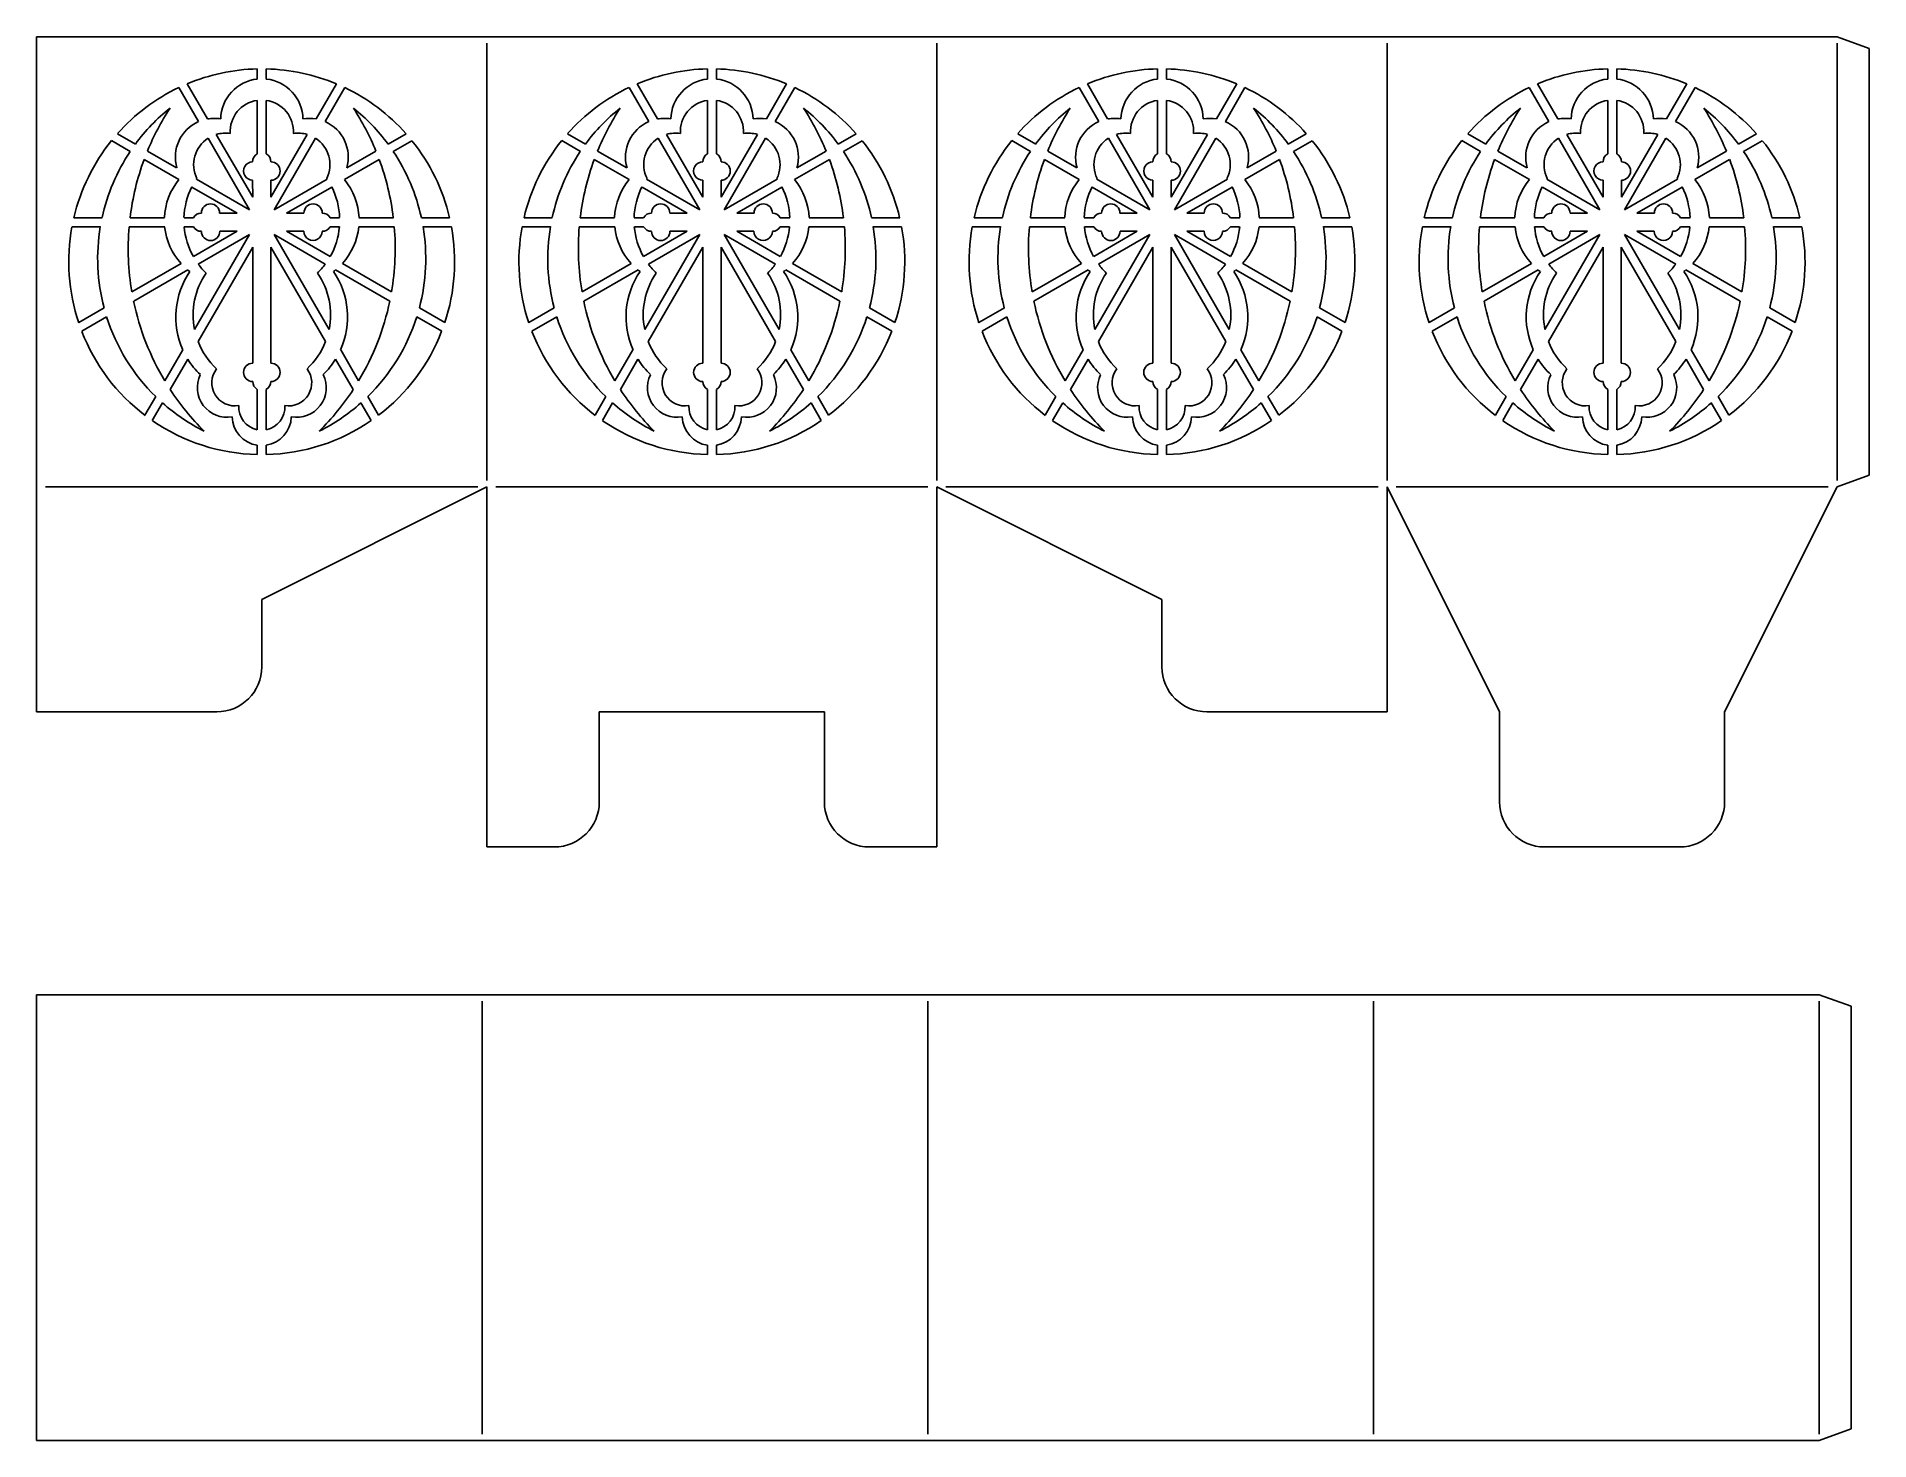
# Model space of a CAD drawing. Extents: x -469 to -184, y 670 to 889.
import ezdxf

# ---------------------------------------------------------------- set-up
doc = ezdxf.new("R2010")
doc.units = 0
doc.layers.get('0').update_dxf_attribs({"linetype": 'CONTINUOUS'})

msp = doc.modelspace()

# ---------------------------------------------------------------- linework, layer by layer
for p, q in [((-469.28, 888.71), (-469.28, 783.71)), ((-469.28, 888.71), (-189.28, 888.71)), ((-399.28, 887.71), (-399.28, 819.71)), ((-329.28, 887.71), (-329.28, 819.71)), ((-259.28, 887.71), (-259.28, 819.71)), ((-189.28, 888.71), (-184.28, 886.89)), ((-189.28, 887.71), (-189.28, 819.71)), ((-184.28, 886.89), (-184.28, 820.54)), ((-434.96, 883.7), (-434.96, 882.12)), ((-433.57, 883.7), (-433.57, 882.12)), ((-364.96, 883.7), (-364.96, 882.12)), ((-363.57, 883.7), (-363.57, 882.12)), ((-294.96, 883.7), (-294.96, 882.12)), ((-293.57, 883.7), (-293.57, 882.12)), ((-224.96, 883.7), (-224.96, 882.12)), ((-223.57, 883.7), (-223.57, 882.12)), ((-447.16, 880.81), (-444.1, 875.51)), ((-445.88, 881.38), (-442.73, 875.92)), ((-422.66, 881.37), (-425.8, 875.92)), ((-421.37, 880.8), (-424.42, 875.51)), ((-377.16, 880.81), (-374.1, 875.51)), ((-375.88, 881.38), (-372.73, 875.92)), ((-352.66, 881.37), (-355.8, 875.92)), ((-351.37, 880.8), (-354.42, 875.51)), ((-307.16, 880.81), (-304.1, 875.51)), ((-305.88, 881.38), (-302.73, 875.92)), ((-282.66, 881.37), (-285.8, 875.92)), ((-281.37, 880.8), (-284.42, 875.51)), ((-237.16, 880.81), (-234.1, 875.51)), ((-235.88, 881.38), (-232.73, 875.92)), ((-212.66, 881.37), (-215.8, 875.92)), ((-211.37, 880.8), (-214.42, 875.51)), ((-434.96, 878.8), (-434.96, 870.49)), ((-433.57, 878.8), (-433.57, 870.49)), ((-364.96, 878.8), (-364.96, 870.49)), ((-363.57, 878.8), (-363.57, 870.49)), ((-294.96, 878.8), (-294.96, 870.49)), ((-293.57, 878.8), (-293.57, 870.49)), ((-224.96, 878.8), (-224.96, 870.49)), ((-223.57, 878.8), (-223.57, 870.49)), ((-457.63, 872.55), (-454.73, 870.86)), ((-456.72, 873.62), (-453.92, 872.01)), ((-442.62, 872.93), (-436.17, 861.77)), ((-441.34, 873.52), (-435.68, 863.73)), ((-427.19, 873.52), (-432.84, 863.73)), ((-425.91, 872.93), (-432.35, 861.77)), ((-411.84, 873.62), (-414.63, 872.01)), ((-410.92, 872.53), (-413.83, 870.86)), ((-387.63, 872.55), (-384.73, 870.86)), ((-386.72, 873.62), (-383.92, 872.01)), ((-372.62, 872.93), (-366.17, 861.77)), ((-371.34, 873.52), (-365.68, 863.73)), ((-357.19, 873.52), (-362.84, 863.73)), ((-355.91, 872.93), (-362.35, 861.77)), ((-341.84, 873.62), (-344.63, 872.01)), ((-340.92, 872.53), (-343.83, 870.86)), ((-317.63, 872.55), (-314.73, 870.86)), ((-316.72, 873.62), (-313.92, 872.01)), ((-302.62, 872.93), (-296.17, 861.77)), ((-301.34, 873.52), (-295.68, 863.73)), ((-287.19, 873.52), (-292.84, 863.73)), ((-285.91, 872.93), (-292.35, 861.77)), ((-271.84, 873.62), (-274.63, 872.01)), ((-270.92, 872.53), (-273.83, 870.86)), ((-247.63, 872.55), (-244.73, 870.86)), ((-246.72, 873.62), (-243.92, 872.01)), ((-232.62, 872.93), (-226.17, 861.77)), ((-231.34, 873.52), (-225.68, 863.73)), ((-217.19, 873.52), (-222.84, 863.73)), ((-215.91, 872.93), (-222.35, 861.77)), ((-201.84, 873.62), (-204.63, 872.01)), ((-200.92, 872.53), (-203.83, 870.86)), ((-452.56, 869.6), (-447.15, 866.48)), ((-452.04, 870.92), (-447.52, 868.31)), ((-416, 869.6), (-421.41, 866.48)), ((-416.51, 870.92), (-421.04, 868.31)), ((-382.56, 869.6), (-377.15, 866.48)), ((-382.04, 870.92), (-377.52, 868.31)), ((-346, 869.6), (-351.41, 866.48)), ((-346.51, 870.92), (-351.04, 868.31)), ((-312.56, 869.6), (-307.15, 866.48)), ((-312.04, 870.92), (-307.52, 868.31)), ((-276, 869.6), (-281.41, 866.48)), ((-276.51, 870.92), (-281.04, 868.31)), ((-242.56, 869.6), (-237.15, 866.48)), ((-242.04, 870.92), (-237.52, 868.31)), ((-206, 869.6), (-211.41, 866.48)), ((-206.51, 870.92), (-211.04, 868.31)), ((-444.43, 866.54), (-436.17, 861.77)), ((-424.1, 866.54), (-432.35, 861.77)), ((-374.43, 866.54), (-366.17, 861.77)), ((-354.1, 866.54), (-362.35, 861.77)), ((-304.43, 866.54), (-296.17, 861.77)), ((-284.1, 866.54), (-292.35, 861.77)), ((-234.43, 866.54), (-226.17, 861.77)), ((-214.1, 866.54), (-222.35, 861.77)), ((-445.13, 865.33), (-438.12, 861.28)), ((-435.68, 863.73), (-435.69, 866.39)), ((-432.84, 863.73), (-432.84, 866.39)), ((-423.39, 865.33), (-430.41, 861.28)), ((-375.13, 865.33), (-368.12, 861.28)), ((-365.68, 863.73), (-365.69, 866.39)), ((-362.84, 863.73), (-362.84, 866.39)), ((-353.39, 865.33), (-360.41, 861.28)), ((-305.13, 865.33), (-298.12, 861.28)), ((-295.68, 863.73), (-295.69, 866.39)), ((-292.84, 863.73), (-292.84, 866.39)), ((-283.39, 865.33), (-290.41, 861.28)), ((-235.13, 865.33), (-228.12, 861.28)), ((-225.68, 863.73), (-225.69, 866.39)), ((-222.84, 863.73), (-222.84, 866.39)), ((-213.39, 865.33), (-220.41, 861.28)), ((-438.12, 861.28), (-440.82, 861.28)), ((-430.41, 861.28), (-427.71, 861.28)), ((-368.12, 861.28), (-370.82, 861.28)), ((-360.41, 861.28), (-357.71, 861.28)), ((-298.12, 861.28), (-300.82, 861.28)), ((-290.41, 861.28), (-287.71, 861.28)), ((-228.12, 861.28), (-230.82, 861.28)), ((-220.41, 861.28), (-217.71, 861.28)), ((-463.78, 859.16), (-459.37, 859.16)), ((-463.48, 860.56), (-459.1, 860.56)), ((-454.89, 859.16), (-449.37, 859.16)), ((-454.74, 860.56), (-449.41, 860.56)), ((-444.89, 860.56), (-446.36, 860.56)), ((-444.89, 859.16), (-446.33, 859.16)), ((-444.9, 854.53), (-438.12, 858.44)), ((-444.72, 843.15), (-436.17, 857.95)), ((-444.14, 853.35), (-436.17, 857.95)), ((-438.12, 858.44), (-440.8, 858.44)), ((-424.39, 853.35), (-432.35, 857.95)), ((-423.81, 843.15), (-432.35, 857.95)), ((-430.41, 858.44), (-427.73, 858.44)), ((-423.63, 854.53), (-430.41, 858.44)), ((-422.16, 860.56), (-423.64, 860.56)), ((-422.2, 859.16), (-423.64, 859.16)), ((-413.67, 859.16), (-419.19, 859.16)), ((-413.81, 860.56), (-419.15, 860.56)), ((-405.07, 860.56), (-409.45, 860.56)), ((-404.78, 859.16), (-409.18, 859.16)), ((-393.78, 859.16), (-389.37, 859.16)), ((-393.48, 860.56), (-389.1, 860.56)), ((-384.89, 859.16), (-379.37, 859.16)), ((-384.74, 860.56), (-379.41, 860.56)), ((-374.89, 860.56), (-376.36, 860.56)), ((-374.89, 859.16), (-376.33, 859.16)), ((-374.9, 854.53), (-368.12, 858.44)), ((-374.72, 843.15), (-366.17, 857.95)), ((-374.14, 853.35), (-366.17, 857.95)), ((-368.12, 858.44), (-370.8, 858.44)), ((-353.81, 843.15), (-362.35, 857.95)), ((-354.39, 853.35), (-362.35, 857.95)), ((-360.41, 858.44), (-357.73, 858.44)), ((-353.63, 854.53), (-360.41, 858.44)), ((-352.16, 860.56), (-353.64, 860.56)), ((-352.2, 859.16), (-353.64, 859.16)), ((-343.67, 859.16), (-349.19, 859.16)), ((-343.81, 860.56), (-349.15, 860.56)), ((-335.07, 860.56), (-339.45, 860.56)), ((-334.78, 859.16), (-339.18, 859.16)), ((-323.78, 859.16), (-319.37, 859.16)), ((-323.48, 860.56), (-319.1, 860.56)), ((-314.89, 859.16), (-309.37, 859.16)), ((-314.74, 860.56), (-309.41, 860.56)), ((-304.89, 860.56), (-306.36, 860.56)), ((-304.89, 859.16), (-306.33, 859.16)), ((-304.9, 854.53), (-298.12, 858.44)), ((-304.72, 843.15), (-296.17, 857.95)), ((-304.14, 853.35), (-296.17, 857.95)), ((-298.12, 858.44), (-300.8, 858.44)), ((-283.81, 843.15), (-292.35, 857.95)), ((-284.39, 853.35), (-292.35, 857.95)), ((-290.41, 858.44), (-287.73, 858.44)), ((-283.63, 854.53), (-290.41, 858.44)), ((-282.16, 860.56), (-283.64, 860.56)), ((-282.2, 859.16), (-283.64, 859.16)), ((-273.67, 859.16), (-279.19, 859.16)), ((-273.81, 860.56), (-279.15, 860.56)), ((-265.07, 860.56), (-269.45, 860.56)), ((-264.78, 859.16), (-269.18, 859.16)), ((-253.78, 859.16), (-249.37, 859.16)), ((-253.48, 860.56), (-249.1, 860.56)), ((-244.89, 859.16), (-239.37, 859.16)), ((-244.74, 860.56), (-239.41, 860.56)), ((-234.89, 860.56), (-236.36, 860.56)), ((-234.89, 859.16), (-236.33, 859.16)), ((-234.9, 854.53), (-228.12, 858.44)), ((-234.72, 843.15), (-226.17, 857.95)), ((-234.14, 853.35), (-226.17, 857.95)), ((-228.12, 858.44), (-230.8, 858.44)), ((-213.81, 843.15), (-222.35, 857.95)), ((-214.39, 853.35), (-222.35, 857.95)), ((-220.41, 858.44), (-217.73, 858.44)), ((-213.63, 854.53), (-220.41, 858.44)), ((-212.16, 860.56), (-213.64, 860.56)), ((-212.2, 859.16), (-213.64, 859.16)), ((-203.67, 859.16), (-209.19, 859.16)), ((-203.81, 860.56), (-209.15, 860.56)), ((-195.07, 860.56), (-199.45, 860.56)), ((-194.78, 859.16), (-199.18, 859.16)), ((-444.17, 841.3), (-435.68, 856)), ((-435.68, 856), (-435.68, 837.94)), ((-432.85, 856), (-432.85, 837.94)), ((-424.36, 841.3), (-432.85, 856)), ((-374.17, 841.3), (-365.68, 856)), ((-365.68, 856), (-365.68, 837.94)), ((-362.85, 856), (-362.85, 837.94)), ((-354.36, 841.3), (-362.85, 856)), ((-304.17, 841.3), (-295.68, 856)), ((-295.68, 856), (-295.68, 837.94)), ((-292.85, 856), (-292.85, 837.94)), ((-284.36, 841.3), (-292.85, 856)), ((-234.17, 841.3), (-225.68, 856)), ((-225.68, 856), (-225.68, 837.94)), ((-222.85, 856), (-222.85, 837.94)), ((-214.36, 841.3), (-222.85, 856)), ((-454.47, 849.02), (-446.82, 853.44)), ((-454.19, 847.56), (-445.76, 852.43)), ((-414.36, 847.56), (-422.79, 852.43)), ((-414.09, 849.02), (-421.73, 853.44)), ((-384.47, 849.02), (-376.82, 853.44)), ((-384.19, 847.56), (-375.76, 852.43)), ((-344.36, 847.56), (-352.79, 852.43)), ((-344.09, 849.02), (-351.73, 853.44)), ((-314.47, 849.02), (-306.82, 853.44)), ((-314.19, 847.56), (-305.76, 852.43)), ((-274.36, 847.56), (-282.79, 852.43)), ((-274.09, 849.02), (-281.73, 853.44)), ((-244.47, 849.02), (-236.82, 853.44)), ((-244.19, 847.56), (-235.76, 852.43)), ((-204.36, 847.56), (-212.79, 852.43)), ((-204.09, 849.02), (-211.73, 853.44)), ((-462.74, 844.24), (-458.79, 846.52)), ((-405.81, 844.24), (-409.76, 846.52)), ((-392.74, 844.24), (-388.79, 846.52)), ((-335.81, 844.24), (-339.76, 846.52)), ((-322.74, 844.24), (-318.79, 846.52)), ((-265.81, 844.24), (-269.76, 846.52)), ((-252.74, 844.24), (-248.79, 846.52)), ((-195.81, 844.24), (-199.76, 846.52)), ((-462.26, 842.9), (-458.39, 845.14)), ((-406.29, 842.9), (-410.17, 845.14)), ((-392.26, 842.9), (-388.39, 845.14)), ((-336.29, 842.9), (-340.17, 845.14)), ((-322.26, 842.9), (-318.39, 845.14)), ((-266.29, 842.9), (-270.17, 845.14)), ((-252.26, 842.9), (-248.39, 845.14)), ((-196.29, 842.9), (-200.17, 845.14)), ((-449.35, 835.18), (-446.55, 840.03)), ((-448.5, 833.84), (-445.78, 838.57)), ((-420.05, 833.84), (-422.78, 838.57)), ((-419.21, 835.18), (-422, 840.03)), ((-379.35, 835.18), (-376.55, 840.03)), ((-378.5, 833.84), (-375.78, 838.57)), ((-350.05, 833.84), (-352.78, 838.57)), ((-349.21, 835.18), (-352, 840.03)), ((-309.35, 835.18), (-306.55, 840.03)), ((-308.5, 833.84), (-305.78, 838.57)), ((-280.05, 833.84), (-282.78, 838.57)), ((-279.21, 835.18), (-282, 840.03)), ((-239.35, 835.18), (-236.55, 840.03)), ((-238.5, 833.84), (-235.78, 838.57)), ((-210.05, 833.84), (-212.78, 838.57)), ((-209.21, 835.18), (-212, 840.03)), ((-452.43, 829.83), (-450.76, 832.74)), ((-434.96, 827.59), (-434.96, 833.85)), ((-433.57, 827.59), (-433.57, 833.85)), ((-416.12, 829.83), (-417.8, 832.74)), ((-382.43, 829.83), (-380.76, 832.74)), ((-364.96, 827.59), (-364.96, 833.85)), ((-363.57, 827.59), (-363.57, 833.85)), ((-346.12, 829.83), (-347.8, 832.74)), ((-312.43, 829.83), (-310.76, 832.74)), ((-294.96, 827.59), (-294.96, 833.85)), ((-293.57, 827.59), (-293.57, 833.85)), ((-276.12, 829.83), (-277.8, 832.74)), ((-242.43, 829.83), (-240.76, 832.74)), ((-224.96, 827.59), (-224.96, 833.85)), ((-223.57, 827.59), (-223.57, 833.85)), ((-206.12, 829.83), (-207.8, 832.74)), ((-451.29, 829.01), (-449.71, 831.76)), ((-417.26, 829.01), (-418.85, 831.76)), ((-381.29, 829.01), (-379.71, 831.76)), ((-347.26, 829.01), (-348.85, 831.76)), ((-311.29, 829.01), (-309.71, 831.76)), ((-277.26, 829.01), (-278.85, 831.76)), ((-241.29, 829.01), (-239.71, 831.76)), ((-207.26, 829.01), (-208.85, 831.76)), ((-434.96, 823.72), (-434.96, 825.17)), ((-433.57, 823.72), (-433.57, 825.18)), ((-364.96, 823.72), (-364.96, 825.17)), ((-363.57, 823.72), (-363.57, 825.18)), ((-294.96, 823.72), (-294.96, 825.17)), ((-293.57, 823.72), (-293.57, 825.18)), ((-224.96, 823.72), (-224.96, 825.17)), ((-223.57, 823.72), (-223.57, 825.18)), ((-467.88, 818.71), (-400.68, 818.71)), ((-399.28, 818.71), (-434.28, 801.21)), ((-399.28, 818.71), (-399.28, 762.71)), ((-397.88, 818.71), (-330.68, 818.71)), ((-329.28, 818.71), (-329.28, 762.71)), ((-329.28, 818.71), (-294.28, 801.21)), ((-327.88, 818.71), (-260.68, 818.71)), ((-259.28, 783.71), (-259.28, 818.71)), ((-241.78, 783.71), (-259.28, 818.71)), ((-257.88, 818.71), (-190.68, 818.71)), ((-206.78, 783.71), (-189.28, 818.71)), ((-189.28, 818.71), (-184.28, 820.54)), ((-434.28, 801.21), (-434.28, 790.71)), ((-294.28, 801.21), (-294.28, 790.71)), ((-441.28, 783.71), (-469.28, 783.71)), ((-381.78, 783.71), (-346.78, 783.71)), ((-381.78, 783.71), (-381.78, 769.71)), ((-346.78, 783.71), (-346.78, 769.71)), ((-287.28, 783.71), (-259.28, 783.71)), ((-241.78, 783.71), (-241.78, 769.71)), ((-206.78, 783.71), (-206.78, 769.71)), ((-388.78, 762.71), (-399.28, 762.71)), ((-329.28, 762.71), (-339.78, 762.71)), ((-213.78, 762.71), (-234.78, 762.71)), ((-469.28, 670.43), (-469.28, 739.73)), ((-469.28, 739.73), (-192.08, 739.73)), ((-399.98, 738.74), (-399.98, 671.42)), ((-330.68, 738.74), (-330.68, 671.42)), ((-261.38, 738.74), (-261.38, 671.42)), ((-192.08, 739.73), (-187.13, 737.93)), ((-192.08, 738.74), (-192.08, 671.42)), ((-187.13, 737.93), (-187.13, 672.24)), ((-469.28, 670.43), (-192.08, 670.43)), ((-192.08, 670.43), (-187.13, 672.24))]:
    msp.add_line(p, q)
for centre, radius, start, end in [((-434.28, 853.71), 30, 91.3071, 112.7451), ((-434.28, 853.71), 30, 67.2101, 88.6416), ((-364.28, 853.71), 30, 91.3071, 112.7451), ((-364.28, 853.71), 30, 67.2101, 88.6416), ((-294.28, 853.71), 30, 91.3071, 112.7451), ((-294.28, 853.71), 30, 67.2101, 88.6416), ((-224.28, 853.71), 30, 91.3071, 112.7451), ((-224.28, 853.71), 30, 67.2101, 88.6416), ((-434.28, 853.71), 30, 115.4335, 138.3972), ((-434.26, 875.76), 6.4, 96.2868, 178.4868), ((-434.26, 875.76), 6.4, 1.5132, 83.7683), ((-434.28, 853.71), 30, 41.5766, 64.5219), ((-364.28, 853.71), 30, 115.4335, 138.3972), ((-364.26, 875.76), 6.4, 96.2868, 178.4868), ((-364.26, 875.76), 6.4, 1.5132, 83.7683), ((-364.28, 853.71), 30, 41.5766, 64.5219), ((-294.28, 853.71), 30, 115.4335, 138.3972), ((-294.26, 875.76), 6.4, 96.2868, 178.4868), ((-294.26, 875.76), 6.4, 1.5132, 83.7683), ((-294.28, 853.71), 30, 41.5766, 64.5219), ((-224.28, 853.71), 30, 115.4335, 138.3972), ((-224.26, 875.76), 6.4, 96.2868, 178.4868), ((-224.26, 875.76), 6.4, 1.5132, 83.7683), ((-224.28, 853.71), 30, 41.5766, 64.5219), ((-434.28, 873.95), 4.9, 98.0509, 183.5051), ((-434.25, 873.95), 4.9, 356.4949, 81.9491), ((-364.28, 873.95), 4.9, 98.0509, 183.5051), ((-364.25, 873.95), 4.9, 356.4949, 81.9491), ((-294.28, 873.95), 4.9, 98.0509, 183.5051), ((-294.25, 873.95), 4.9, 356.4949, 81.9491), ((-224.28, 873.95), 4.9, 98.0509, 183.5051), ((-224.25, 873.95), 4.9, 356.4949, 81.9491), ((-429.79, 854.19), 30, 128.6688, 143.5623), ((-415.04, 855.74), 40, 146.863, 157.7009), ((-441.68, 869.98), 6.03, 113.6208, 196.117), ((-441.68, 869.98), 6.03, 80.2077, 99.9341), ((-426.84, 869.98), 6.03, 80.1194, 99.7923), ((-426.84, 869.98), 6.03, 343.9248, 66.4298), ((-453.52, 855.74), 40, 22.2991, 33.137), ((-438.77, 854.19), 30, 36.4377, 51.3312), ((-359.79, 854.19), 30, 128.6688, 143.5623), ((-345.04, 855.74), 40, 146.863, 157.7009), ((-371.68, 869.98), 6.03, 113.6208, 196.117), ((-371.68, 869.98), 6.03, 80.2077, 99.9341), ((-356.84, 869.98), 6.03, 80.1194, 99.7923), ((-356.84, 869.98), 6.03, 343.9248, 66.4298), ((-383.52, 855.74), 40, 22.2991, 33.137), ((-368.77, 854.19), 30, 36.4377, 51.3312), ((-289.79, 854.19), 30, 128.6688, 143.5623), ((-275.04, 855.74), 40, 146.863, 157.7009), ((-301.68, 869.98), 6.03, 113.6208, 196.117), ((-301.68, 869.98), 6.03, 80.2077, 99.9341), ((-286.84, 869.98), 6.03, 80.1194, 99.7923), ((-286.84, 869.98), 6.03, 343.9248, 66.4298), ((-313.52, 855.74), 40, 22.2991, 33.137), ((-298.77, 854.19), 30, 36.4377, 51.3312), ((-219.79, 854.19), 30, 128.6688, 143.5623), ((-205.04, 855.74), 40, 146.863, 157.7009), ((-231.68, 869.98), 6.03, 113.6208, 196.117), ((-231.68, 869.98), 6.03, 80.2077, 99.9341), ((-216.84, 869.98), 6.03, 80.1194, 99.7923), ((-216.84, 869.98), 6.03, 343.9248, 66.4298), ((-243.52, 855.74), 40, 22.2991, 33.137), ((-228.77, 854.19), 30, 36.4377, 51.3312), ((-434.28, 853.71), 30, 141.1146, 166.8013), ((-439.96, 868.81), 4.9, 122.8289, 206.2376), ((-439.96, 868.81), 4.9, 80.6831, 106.3268), ((-428.57, 868.81), 4.9, 73.6732, 99.3169), ((-428.57, 868.81), 4.9, 333.7624, 57.1711), ((-434.28, 853.71), 30, 13.1987, 38.8595), ((-364.28, 853.71), 30, 141.1146, 166.8013), ((-369.96, 868.81), 4.9, 122.8289, 206.2376), ((-369.96, 868.81), 4.9, 80.6831, 106.3268), ((-358.57, 868.81), 4.9, 73.6732, 99.3169), ((-358.57, 868.81), 4.9, 333.7624, 57.1711), ((-364.28, 853.71), 30, 13.1987, 38.8595), ((-294.28, 853.71), 30, 141.1146, 166.8013), ((-299.96, 868.81), 4.9, 122.8289, 206.2376), ((-299.96, 868.81), 4.9, 80.6831, 106.3268), ((-288.57, 868.81), 4.9, 73.6732, 99.3169), ((-288.57, 868.81), 4.9, 333.7624, 57.1711), ((-294.28, 853.71), 30, 13.1987, 38.8595), ((-224.28, 853.71), 30, 141.1146, 166.8013), ((-229.96, 868.81), 4.9, 122.8289, 206.2376), ((-229.96, 868.81), 4.9, 80.6831, 106.3268), ((-218.57, 868.81), 4.9, 73.6732, 99.3169), ((-218.57, 868.81), 4.9, 333.7624, 57.1711), ((-224.28, 853.71), 30, 13.1987, 38.8595), ((-429.79, 854.19), 30, 146.2469, 167.7299), ((-415.04, 855.74), 40, 159.7298, 173.0816), ((-435.69, 867.82), 1.43, 90.0319, 270.0319), ((-434.27, 869.25), 1.42, 119.2892, 179.8069), ((-434.26, 869.25), 1.42, 0.1931, 60.7108), ((-432.84, 867.82), 1.43, 269.9681, 89.9681), ((-453.52, 855.74), 40, 6.9184, 20.2702), ((-438.77, 854.19), 30, 12.2701, 33.7531), ((-359.79, 854.19), 30, 146.2469, 167.7299), ((-345.04, 855.74), 40, 159.7298, 173.0816), ((-365.69, 867.82), 1.43, 90.0319, 270.0319), ((-364.27, 869.25), 1.42, 119.2892, 179.8069), ((-364.26, 869.25), 1.42, 0.1931, 60.7108), ((-362.84, 867.82), 1.43, 269.9681, 89.9681), ((-383.52, 855.74), 40, 6.9184, 20.2702), ((-368.77, 854.19), 30, 12.2701, 33.7531), ((-289.79, 854.19), 30, 146.2469, 167.7299), ((-275.04, 855.74), 40, 159.7298, 173.0816), ((-295.69, 867.82), 1.43, 90.0319, 270.0319), ((-294.27, 869.25), 1.42, 119.2892, 179.8069), ((-294.26, 869.25), 1.42, 0.1931, 60.7108), ((-292.84, 867.82), 1.43, 269.9681, 89.9681), ((-313.52, 855.74), 40, 6.9184, 20.2702), ((-298.77, 854.19), 30, 12.2701, 33.7531), ((-219.79, 854.19), 30, 146.2469, 167.7299), ((-205.04, 855.74), 40, 159.7298, 173.0816), ((-225.69, 867.82), 1.43, 90.0319, 270.0319), ((-224.27, 869.25), 1.42, 119.2892, 179.8069), ((-224.26, 869.25), 1.42, 0.1931, 60.7108), ((-222.84, 867.82), 1.43, 269.9681, 89.9681), ((-243.52, 855.74), 40, 6.9184, 20.2702), ((-228.77, 854.19), 30, 12.2701, 33.7531), ((-439.44, 860.15), 9.98, 140.5288, 177.6182), ((-434.9, 860.15), 11.48, 145.4995, 146.1531), ((-433.63, 860.15), 11.48, 33.8469, 34.5005), ((-429.12, 860.15), 9.98, 2.3818, 39.393), ((-369.44, 860.15), 9.98, 140.5288, 177.6182), ((-364.9, 860.15), 11.48, 145.4995, 146.1531), ((-363.63, 860.15), 11.48, 33.8469, 34.5005), ((-359.12, 860.15), 9.98, 2.3818, 39.393), ((-299.44, 860.15), 9.98, 140.5288, 177.6182), ((-294.9, 860.15), 11.48, 145.4995, 146.1531), ((-293.63, 860.15), 11.48, 33.8469, 34.5005), ((-289.12, 860.15), 9.98, 2.3818, 39.393), ((-229.44, 860.15), 9.98, 140.5288, 177.6182), ((-224.9, 860.15), 11.48, 145.4995, 146.1531), ((-223.63, 860.15), 11.48, 33.8469, 34.5005), ((-219.12, 860.15), 9.98, 2.3818, 39.393), ((-434.9, 860.15), 11.48, 153.147, 177.9297), ((-433.63, 860.15), 11.48, 2.0703, 26.853), ((-364.9, 860.15), 11.48, 153.147, 177.9297), ((-363.63, 860.15), 11.48, 2.0703, 26.853), ((-294.9, 860.15), 11.48, 153.147, 177.9297), ((-293.63, 860.15), 11.48, 2.0703, 26.853), ((-224.9, 860.15), 11.48, 153.147, 177.9297), ((-223.63, 860.15), 11.48, 2.0703, 26.853), ((-443.66, 859.86), 1.42, 90.2569, 150.4651), ((-442.24, 861.28), 1.42, 0.0319, 180.0319), ((-426.29, 861.28), 1.42, 359.9681, 179.9681), ((-424.87, 859.86), 1.42, 29.5349, 89.7431), ((-373.66, 859.86), 1.42, 90.2569, 150.4651), ((-372.24, 861.28), 1.42, 0.0319, 180.0319), ((-356.29, 861.28), 1.42, 359.9681, 179.9681), ((-354.87, 859.86), 1.42, 29.5349, 89.7431), ((-303.66, 859.86), 1.42, 90.2569, 150.4651), ((-302.24, 861.28), 1.42, 0.0319, 180.0319), ((-286.29, 861.28), 1.42, 359.9681, 179.9681), ((-284.87, 859.86), 1.42, 29.5349, 89.7431), ((-233.66, 859.86), 1.42, 90.2569, 150.4651), ((-232.24, 861.28), 1.42, 0.0319, 180.0319), ((-216.29, 861.28), 1.42, 359.9681, 179.9681), ((-214.87, 859.86), 1.42, 29.5349, 89.7431), ((-434.28, 853.71), 30, 169.5334, 198.4277), ((-429.79, 854.19), 30, 170.4532, 194.7979), ((-415.04, 855.74), 40, 175.0978, 189.6762), ((-439.44, 860.15), 9.98, 185.6685, 222.3628), ((-434.9, 860.15), 11.48, 184.9256, 209.3224), ((-443.66, 859.86), 1.42, 209.5349, 269.8069), ((-442.23, 858.44), 1.43, 180.0319, 0.0319), ((-426.3, 858.44), 1.43, 179.9681, 359.9681), ((-424.87, 859.86), 1.42, 270.1931, 330.4651), ((-433.63, 860.15), 11.48, 330.6776, 355.0744), ((-429.12, 860.15), 9.98, 317.7162, 354.3315), ((-453.52, 855.74), 40, 350.3238, 4.9022), ((-438.77, 854.19), 30, 345.2021, 9.5468), ((-434.28, 853.71), 30, 341.5985, 10.4666), ((-364.28, 853.71), 30, 169.5334, 198.4277), ((-359.79, 854.19), 30, 170.4532, 194.7979), ((-345.04, 855.74), 40, 175.0978, 189.6762), ((-369.44, 860.15), 9.98, 185.6685, 222.3628), ((-364.9, 860.15), 11.48, 184.9256, 209.3224), ((-373.66, 859.86), 1.42, 209.5349, 269.8069), ((-372.23, 858.44), 1.43, 180.0319, 0.0319), ((-356.3, 858.44), 1.43, 179.9681, 359.9681), ((-354.87, 859.86), 1.42, 270.1931, 330.4651), ((-363.63, 860.15), 11.48, 330.6776, 355.0744), ((-359.12, 860.15), 9.98, 317.7162, 354.3315), ((-383.52, 855.74), 40, 350.3238, 4.9022), ((-368.77, 854.19), 30, 345.2021, 9.5468), ((-364.28, 853.71), 30, 341.5985, 10.4666), ((-294.28, 853.71), 30, 169.5334, 198.4277), ((-289.79, 854.19), 30, 170.4532, 194.7979), ((-275.04, 855.74), 40, 175.0978, 189.6762), ((-299.44, 860.15), 9.98, 185.6685, 222.3628), ((-294.9, 860.15), 11.48, 184.9256, 209.3224), ((-303.66, 859.86), 1.42, 209.5349, 269.8069), ((-302.23, 858.44), 1.43, 180.0319, 0.0319), ((-286.3, 858.44), 1.43, 179.9681, 359.9681), ((-284.87, 859.86), 1.42, 270.1931, 330.4651), ((-293.63, 860.15), 11.48, 330.6776, 355.0744), ((-289.12, 860.15), 9.98, 317.7162, 354.3315), ((-313.52, 855.74), 40, 350.3238, 4.9022), ((-298.77, 854.19), 30, 345.2021, 9.5468), ((-294.28, 853.71), 30, 341.5985, 10.4666), ((-224.28, 853.71), 30, 169.5334, 198.4277), ((-219.79, 854.19), 30, 170.4532, 194.7979), ((-205.04, 855.74), 40, 175.0978, 189.6762), ((-229.44, 860.15), 9.98, 185.6685, 222.3628), ((-224.9, 860.15), 11.48, 184.9256, 209.3224), ((-233.66, 859.86), 1.42, 209.5349, 269.8069), ((-232.23, 858.44), 1.43, 180.0319, 0.0319), ((-216.3, 858.44), 1.43, 179.9681, 359.9681), ((-214.87, 859.86), 1.42, 270.1931, 330.4651), ((-223.63, 860.15), 11.48, 330.6776, 355.0744), ((-219.12, 860.15), 9.98, 317.7162, 354.3315), ((-243.52, 855.74), 40, 350.3238, 4.9022), ((-228.77, 854.19), 30, 345.2021, 9.5468), ((-224.28, 853.71), 30, 341.5985, 10.4666), ((-435.17, 845.12), 12.46, 145.4776, 204.2398), ((-439.44, 860.15), 9.98, 230.7585, 233.0091), ((-434.9, 860.15), 11.48, 216.3247, 225.5635), ((-433.63, 860.15), 11.48, 314.4365, 323.6753), ((-429.12, 860.15), 9.98, 306.9909, 309.3239), ((-433.38, 845.12), 12.46, 335.8921, 34.5224), ((-365.17, 845.12), 12.46, 145.4776, 204.2398), ((-369.44, 860.15), 9.98, 230.7585, 233.0091), ((-364.9, 860.15), 11.48, 216.3247, 225.5635), ((-363.63, 860.15), 11.48, 314.4365, 323.6753), ((-359.12, 860.15), 9.98, 306.9909, 309.3239), ((-363.38, 845.12), 12.46, 335.8921, 34.5224), ((-295.17, 845.12), 12.46, 145.4776, 204.2398), ((-299.44, 860.15), 9.98, 230.7585, 233.0091), ((-294.9, 860.15), 11.48, 216.3247, 225.5635), ((-293.63, 860.15), 11.48, 314.4365, 323.6753), ((-289.12, 860.15), 9.98, 306.9909, 309.3239), ((-293.38, 845.12), 12.46, 335.8921, 34.5224), ((-225.17, 845.12), 12.46, 145.4776, 204.2398), ((-229.44, 860.15), 9.98, 230.7585, 233.0091), ((-224.9, 860.15), 11.48, 216.3247, 225.5635), ((-223.63, 860.15), 11.48, 314.4365, 323.6753), ((-219.12, 860.15), 9.98, 306.9909, 309.3239), ((-223.38, 845.12), 12.46, 335.8921, 34.5224), ((-433.49, 845.46), 11.46, 145.4749, 191.5841), ((-435.04, 845.46), 11.46, 348.4159, 34.5251), ((-363.49, 845.46), 11.46, 145.4749, 191.5841), ((-365.04, 845.46), 11.46, 348.4159, 34.5251), ((-293.49, 845.46), 11.46, 145.4749, 191.5841), ((-295.04, 845.46), 11.46, 348.4159, 34.5251), ((-223.49, 845.46), 11.46, 145.4749, 191.5841), ((-225.04, 845.46), 11.46, 348.4159, 34.5251), ((-415.04, 855.74), 40, 191.8006, 210.9338), ((-453.52, 855.74), 40, 329.0662, 348.1994), ((-345.04, 855.74), 40, 191.8006, 210.9338), ((-383.52, 855.74), 40, 329.0662, 348.1994), ((-275.04, 855.74), 40, 191.8006, 210.9338), ((-313.52, 855.74), 40, 329.0662, 348.1994), ((-205.04, 855.74), 40, 191.8006, 210.9338), ((-243.52, 855.74), 40, 329.0662, 348.1994), ((-429.79, 854.19), 30, 197.5518, 225.6457), ((-438.77, 854.19), 30, 314.3543, 342.4482), ((-359.79, 854.19), 30, 197.5518, 225.6457), ((-368.77, 854.19), 30, 314.3543, 342.4482), ((-289.79, 854.19), 30, 197.5518, 225.6457), ((-298.77, 854.19), 30, 314.3543, 342.4482), ((-219.79, 854.19), 30, 197.5518, 225.6457), ((-228.77, 854.19), 30, 314.3543, 342.4482), ((-434.28, 853.71), 30, 201.1448, 232.7974), ((-433.49, 845.46), 11.46, 201.2554, 227.0509), ((-435.04, 845.46), 11.46, 312.9491, 338.7446), ((-434.28, 853.71), 30, 307.2474, 338.8811), ((-364.28, 853.71), 30, 201.1448, 232.7974), ((-363.49, 845.46), 11.46, 201.2554, 227.0509), ((-365.04, 845.46), 11.46, 312.9491, 338.7446), ((-364.28, 853.71), 30, 307.2474, 338.8811), ((-294.28, 853.71), 30, 201.1448, 232.7974), ((-293.49, 845.46), 11.46, 201.2554, 227.0509), ((-295.04, 845.46), 11.46, 312.9491, 338.7446), ((-294.28, 853.71), 30, 307.2474, 338.8811), ((-224.28, 853.71), 30, 201.1448, 232.7974), ((-223.49, 845.46), 11.46, 201.2554, 227.0509), ((-225.04, 845.46), 11.46, 312.9491, 338.7446), ((-224.28, 853.71), 30, 307.2474, 338.8811), ((-435.17, 845.12), 12.46, 211.8318, 226.0408), ((-435.68, 836.51), 1.43, 89.9681, 269.9681), ((-432.85, 836.51), 1.43, 270.0319, 90.0319), ((-433.38, 845.12), 12.46, 314.0887, 328.2896), ((-365.17, 845.12), 12.46, 211.8318, 226.0408), ((-365.68, 836.51), 1.43, 89.9681, 269.9681), ((-362.85, 836.51), 1.43, 270.0319, 90.0319), ((-363.38, 845.12), 12.46, 314.0887, 328.2896), ((-295.17, 845.12), 12.46, 211.8318, 226.0408), ((-295.68, 836.51), 1.43, 89.9681, 269.9681), ((-292.85, 836.51), 1.43, 270.0319, 90.0319), ((-293.38, 845.12), 12.46, 314.0887, 328.2896), ((-225.17, 845.12), 12.46, 211.8318, 226.0408), ((-225.68, 836.51), 1.43, 89.9681, 269.9681), ((-222.85, 836.51), 1.43, 270.0319, 90.0319), ((-223.38, 845.12), 12.46, 314.0887, 328.2896), ((-439.69, 834.13), 4.6, 153.9756, 280.1395), ((-438.43, 834.89), 3.6, 142.7934, 279.3799), ((-434.26, 835.09), 1.42, 180.1931, 240.3134), ((-434.27, 835.09), 1.42, 299.6866, 359.8069), ((-430.1, 834.89), 3.6, 260.6201, 37.2066), ((-428.83, 834.13), 4.6, 259.4007, 26.2958), ((-369.69, 834.13), 4.6, 153.9756, 280.1395), ((-368.43, 834.89), 3.6, 142.7934, 279.3799), ((-364.26, 835.09), 1.42, 180.1931, 240.3134), ((-364.27, 835.09), 1.42, 299.6866, 359.8069), ((-360.1, 834.89), 3.6, 260.6201, 37.2066), ((-358.83, 834.13), 4.6, 259.4007, 26.2958), ((-299.69, 834.13), 4.6, 153.9756, 280.1395), ((-298.43, 834.89), 3.6, 142.7934, 279.3799), ((-294.26, 835.09), 1.42, 180.1931, 240.3134), ((-294.27, 835.09), 1.42, 299.6866, 359.8069), ((-290.1, 834.89), 3.6, 260.6201, 37.2066), ((-288.83, 834.13), 4.6, 259.4007, 26.2958), ((-229.69, 834.13), 4.6, 153.9756, 280.1395), ((-228.43, 834.89), 3.6, 142.7934, 279.3799), ((-224.26, 835.09), 1.42, 180.1931, 240.3134), ((-224.27, 835.09), 1.42, 299.6866, 359.8069), ((-220.1, 834.89), 3.6, 260.6201, 37.2066), ((-218.83, 834.13), 4.6, 259.4007, 26.2958), ((-415.04, 855.74), 40, 213.2037, 225.1916), ((-453.52, 855.74), 40, 314.8084, 326.7963), ((-345.04, 855.74), 40, 213.2037, 225.1916), ((-383.52, 855.74), 40, 314.8084, 326.7963), ((-275.04, 855.74), 40, 213.2037, 225.1916), ((-313.52, 855.74), 40, 314.8084, 326.7963), ((-205.04, 855.74), 40, 213.2037, 225.1916), ((-243.52, 855.74), 40, 314.8084, 326.7963), ((-429.79, 854.19), 30, 228.3899, 243.3858), ((-434.28, 829.72), 4.6, 181.5748, 261.4885), ((-434.25, 831.12), 3.6, 176.5578, 258.5557), ((-434.28, 831.12), 3.6, 281.4443, 3.4422), ((-434.28, 829.72), 4.6, 278.9337, 358.508), ((-438.77, 854.19), 30, 296.6142, 311.6101), ((-359.79, 854.19), 30, 228.3899, 243.3858), ((-364.28, 829.72), 4.6, 181.5748, 261.4885), ((-364.25, 831.12), 3.6, 176.5578, 258.5557), ((-364.28, 831.12), 3.6, 281.4443, 3.4422), ((-364.28, 829.72), 4.6, 278.9337, 358.508), ((-368.77, 854.19), 30, 296.6142, 311.6101), ((-289.79, 854.19), 30, 228.3899, 243.3858), ((-294.28, 829.72), 4.6, 181.5748, 261.4885), ((-294.25, 831.12), 3.6, 176.5578, 258.5557), ((-294.28, 831.12), 3.6, 281.4443, 3.4422), ((-294.28, 829.72), 4.6, 278.9337, 358.508), ((-298.77, 854.19), 30, 296.6142, 311.6101), ((-219.79, 854.19), 30, 228.3899, 243.3858), ((-224.28, 829.72), 4.6, 181.5748, 261.4885), ((-224.25, 831.12), 3.6, 176.5578, 258.5557), ((-224.28, 831.12), 3.6, 281.4443, 3.4422), ((-224.28, 829.72), 4.6, 278.9337, 358.508), ((-228.77, 854.19), 30, 296.6142, 311.6101), ((-434.28, 853.71), 30, 235.4854, 268.6929), ((-434.28, 853.71), 30, 271.3584, 304.5591), ((-364.28, 853.71), 30, 235.4854, 268.6929), ((-364.28, 853.71), 30, 271.3584, 304.5591), ((-294.28, 853.71), 30, 235.4854, 268.6929), ((-294.28, 853.71), 30, 271.3584, 304.5591), ((-224.28, 853.71), 30, 235.4854, 268.6929), ((-224.28, 853.71), 30, 271.3584, 304.5591), ((-441.28, 790.71), 7, 270, 0), ((-287.28, 790.71), 7, 180, 270), ((-388.78, 769.71), 7, 270, 0), ((-339.78, 769.71), 7, 180, 270), ((-234.78, 769.71), 7, 180, 270), ((-213.78, 769.71), 7, 270, 0)]:
    msp.add_arc(centre, radius, start, end)

doc.saveas('drawing.dxf')
